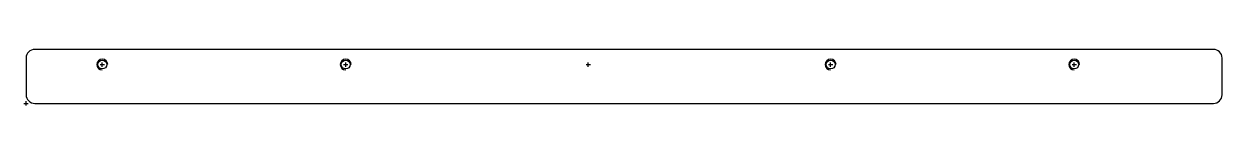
# Model space of a CAD drawing. Header units: millimetres. Extents: x -1 to 550, y -1 to 25.
import ezdxf

# ---------------------------------------------------------------- set-up
doc = ezdxf.new("R2010")
doc.units = ezdxf.units.MM
doc.layers.add('Bezugspunkte', color=1, linetype='CONTINUOUS')
doc.layers.add('Kontur', color=7, linetype='CONTINUOUS')

msp = doc.modelspace()

# ---------------------------------------------------------------- linework, layer by layer
at = {"layer": 'Bezugspunkte', "color": 1, "linetype": 'CONTINUOUS'}
for p, q in [((34, 18), (36, 18)), ((35, 17), (35, 19)), ((146, 18), (148, 18)), ((147, 17), (147, 19)), ((257.501, 17.998), (259.501, 17.998)), ((258.501, 16.998), (258.501, 18.998)), ((369, 18), (371, 18)), ((370, 17), (370, 19)), ((481, 18), (483, 18)), ((482, 17), (482, 19)), ((-1, 0), (1, 0)), ((0, -1), (0, 1))]:
    msp.add_line(p, q, dxfattribs=at)
at = {"layer": 'Kontur', "color": 7, "linetype": 'CONTINUOUS'}
for p, q in [((546, 25), (4, 25)), ((0, 21), (0, 4)), ((550, 4), (550, 21)), ((4, 0), (546, 0))]:
    msp.add_line(p, q, dxfattribs=at)
for centre in [(35, 18), (147, 18), (370, 18), (482, 18)]:
    msp.add_circle(centre, 2.067, dxfattribs=at)
for centre, radius, start, end in [((4, 21), 4, 90, 180), ((546, 21), 4, 0, 90), ((35, 18), 2.5, 0, 270), ((147, 18), 2.5, 0, 270), ((370, 18), 2.5, 0, 270), ((482, 18), 2.5, 0, 270), ((4, 4), 4, 180, 270), ((546, 4), 4, -90, 0)]:
    msp.add_arc(centre, radius, start, end, dxfattribs=at)

doc.saveas('drawing.dxf')
